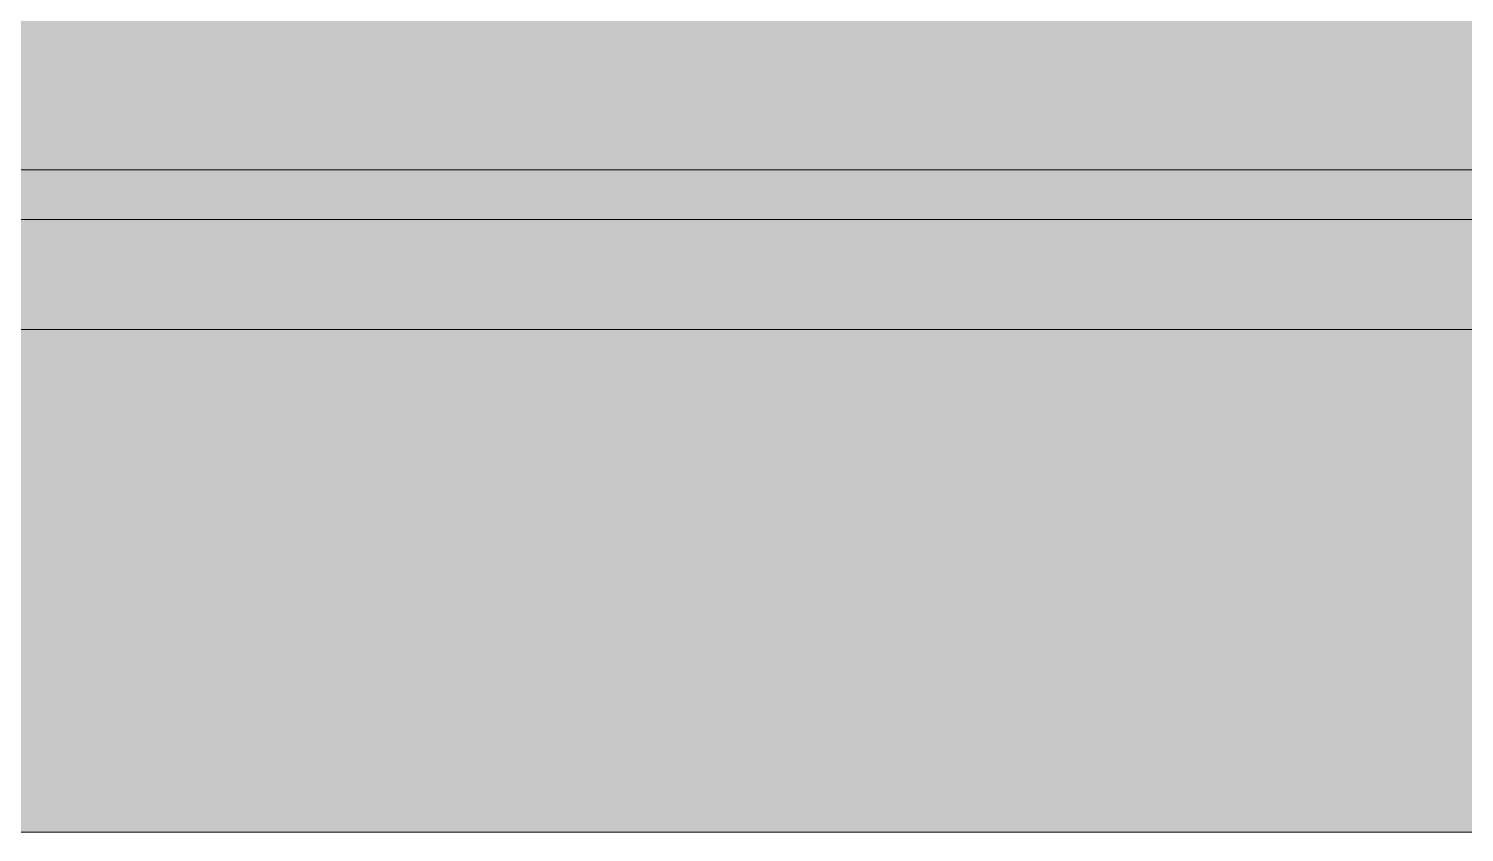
# Model space of a CAD drawing. Header units: millimetres. Extents: x 0 to 5000, y -1700 to 0.
# Drawn here: x 427 to 1136, y -1700 to -1303 of the extents above; entities that cross this region are included whole.
import ezdxf

# ---------------------------------------------------------------- set-up
doc = ezdxf.new("R2010")
doc.units = ezdxf.units.MM
doc.header["$MEASUREMENT"] = 0
doc.layers.add('Layer 1', color=7, linetype='Continuous', lineweight=0)

msp = doc.modelspace()

# ---------------------------------------------------------------- hatches: boundary and pattern name
at = {"layer": 'Layer 1', "true_color": 0x414042, "transparency": 33554687}
h = msp.add_hatch(color=250, dxfattribs=at)
h.dxf.hatch_style = 2
h.paths.add_polyline_path([(5000, -1700), (0, -1700), (0, 0), (5000, 0)])
at = {"layer": 'Layer 1', "true_color": 0xffd152, "transparency": 33554687}
h = msp.add_hatch(color=41, dxfattribs=at)
h.dxf.hatch_style = 2
h.paths.add_polyline_path([(5000, -1397.49), (0, -1397.49), (0, -1372.85), (5000, -1372.85)])
h = msp.add_hatch(color=41, dxfattribs=at)
h.dxf.hatch_style = 2
h.paths.add_polyline_path([(5000, -1700), (0, -1700), (0, -1451.72), (5000, -1451.72)])

# ---------------------------------------------------------------- linework, layer by layer
at = {"layer": 'Layer 1'}
for points in [[(5000, -1700), (0, -1700), (0, 0), (5000, 0)], [(5000, -1397.49), (0, -1397.49), (0, -1372.85), (5000, -1372.85)], [(5000, -1700), (0, -1700), (0, -1451.72), (5000, -1451.72)]]:
    msp.add_lwpolyline(points, close=True, dxfattribs=at)

doc.saveas('drawing.dxf')
